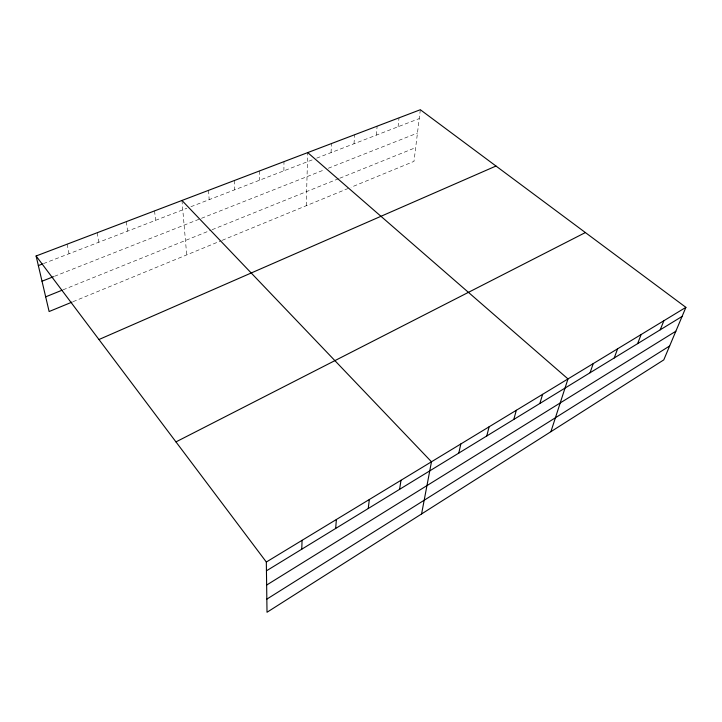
<?xml version="1.0" encoding="UTF-8"?>
<svg xmlns="http://www.w3.org/2000/svg" width="722" height="722" viewBox="0 0 722 722"><rect width="100%" height="100%" fill="white"/><g stroke="black" fill="none" stroke-linecap="round" stroke-linejoin="round"><path stroke-width="0.54" stroke-dasharray="3.61 2.71" d="M283.899 170.807L283.972 161.638M306.227 205.725L307.707 152.604M331.055 152.613L331.497 143.552M354.006 143.759L354.628 134.743M376.342 135.14L377.128 126.188M398.084 126.747L399.022 117.848M420.33 109.735L413.977 161.376L351.027 187.287M73.075 301.67L221.14 240.733M222.168 240.318L349.015 188.108M63.058 289.82L211.05 230.137M212.088 229.713L338.762 178.623M339.782 178.217L415.673 147.613M54.502 276.291L324.259 169.841M328.311 168.244L417.46 133.065M43.464 263.602L186.836 208.27M190.897 206.709L312.59 159.743M316.687 158.154L419.247 118.579M67.11 244.18L69.041 253.729M97.154 232.746L98.788 242.249M126.287 221.654L127.632 231.121M154.544 210.896L155.618 220.318M181.962 200.463L186.709 254.902M208.577 190.337L209.163 199.66M234.433 180.491L234.785 189.769M259.55 170.934L259.685 180.157"/><path stroke-width="1.08" d="M301.76 549.207L302.076 540.327M335.667 528.45L336.38 519.506M368.256 508.505L369.33 499.498M399.591 489.326L401.008 480.274M421.576 513.947L431.476 461.782L181.962 200.463M458.804 453.091L460.817 443.976M486.799 435.953L489.083 426.819M513.802 419.428L516.329 410.286M539.857 403.472L542.61 394.329M550.904 431.684L567.988 378.924L307.707 152.604M590.064 372.751L593.222 363.608M614.251 357.95L617.59 348.816M637.616 343.645L641.136 334.53M660.215 329.81L663.888 320.721M685.9 307.355L663.78 359.89L267.014 612.265L266.328 562.023L36.1 255.985L420.33 109.735L685.9 307.355L266.328 562.023M266.833 599.134L669.628 345.982M266.644 585.055L675.855 331.217M266.445 570.822L682.082 316.435M175.96 441.9L585.38 232.556M98.95 339.53L495.987 166.033M72.029 302.103L49.123 311.534L36.1 255.985M45.676 296.832L62.029 290.235M42.011 281.219L53.455 276.697M38.347 265.579L42.445 263.999"/></g></svg>
